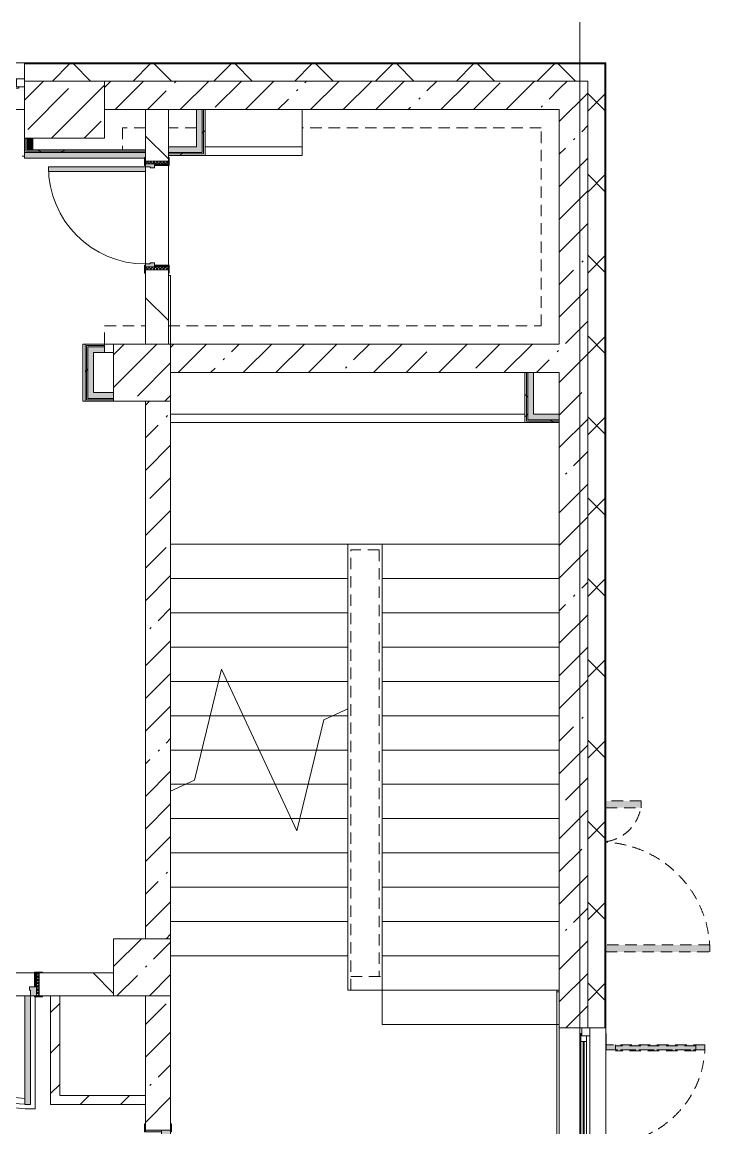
# Model space of a CAD drawing. Header units: millimetres. Extents: x 35146 to 234858, y -8553 to 29000.
# Drawn here: x 225804 to 231822, y 12246 to 21915 of the extents above; entities that cross this region are included whole.
import ezdxf

# ---------------------------------------------------------------- set-up
doc = ezdxf.new("R2010")
doc.units = ezdxf.units.MM
doc.linetypes.add('200_ШТРИХ__ш1_п0_6_', pattern=[160, 100, -60])
for name, color, linetype, lineweight in [('A-DETL-MBND', 7, '200_ШТРИХ__ш1_п0_6_', 9), ('A-GLAZ-2', 7, 'Continuous', 5), ('A-WALL', 7, 'Continuous', 9), ('A-WALL-4', 7, 'Continuous', 5), ('I-WALL-3', 7, 'Continuous', 5), ('S-COLS-1', 7, 'Continuous', 5), ('S-STRS-3', 7, 'Continuous', 5), ('S-STRS-MBND-2', 7, 'Continuous', 5), ('Оси', 7, 'Continuous', 9)]:
    doc.layers.add(name, color=color, linetype=linetype, lineweight=lineweight)
for name, color, linetype, lineweight, true_color in [('A-DOOR-1', 7, 'Continuous', 5, 0xaaaaaa), ('A-DOOR-2', 7, 'Continuous', 5, 0xe2e2e2), ('A-DOOR-FRAM-1', 7, 'Continuous', 5, 0xe2e2e2), ('A-DOOR-FRAM-2', 7, 'Continuous', 5, 0xaaaaaa), ('A-FLOR-1', 7, 'Continuous', 5, 0xaaaaaa), ('I-WALL-1', 7, 'Continuous', 5, 0xe7e7e7), ('I-WALL-2', 7, 'Continuous', 9, 0xe7e7e7)]:
    doc.layers.add(name, color=color, linetype=linetype, lineweight=lineweight, true_color=true_color)
pattern_1 = [(45, (105674.2, 0), (-285.1231, 285.1231), []), (45, (105959.3, 0), (-285.1231, 285.1231), [504.031, -100.806, 16.764, -84.042])]
pattern_2 = [(45, (105674.2, 0), (-353.5534, 353.5534), []), (135, (105674.2, 0), (-353.5534, -353.5534), [])]
pattern_3 = [(135, (105674.2, 0), (-353.5534, -353.5534), [])]
pattern_4 = [(45, (105674.2, 0), (-176.7767, 176.7767), [])]
pattern_5 = [(45, (105674.2, 0), (-530.33, 530.33), []), (135, (105674.2, 0), (-530.33, -530.33), [])]

# ---------------------------------------------------------------- blocks, each defined once
blk = doc.blocks.new('110_Дверь_СКБ_2Ст - Д-1_л_Лестничная клетка EIS60 2-32142534-2_5_2_птичка')
at = {"layer": 'A-DOOR-2'}
for points in [[(662.5, 110), (662.5, 1010), (612.5, 1010), (612.5, 110)], [(-587.5, 510), (-637.5, 510), (-637.5, 110), (-587.5, 110), (-587.5, 433.2)], [(712.5, 30), (697.5, 30), (697.5, -110), (712.5, -110), (712.5, -30.6)]]:
    blk.add_hatch(color=256, dxfattribs=at).paths.add_polyline_path(points)
h = blk.add_hatch(color=256, dxfattribs=at)
h.paths.add_polyline_path([(712.5, 110), (662.5, 110), (662.5, 60), (652.5, 60), (652.5, 30), (712.5, 30)])
h.paths.add_polyline_path([(-627.5, 30), (-627.5, 60), (-637.5, 60), (-637.5, 110), (-687.5, 110), (-687.5, 30)])
at = {"layer": 'A-DOOR-FRAM-1'}
for points in [[(-672.5, 110), (-672.5, 118), (-742.5, 118), (-742.5, 110)], [(767.5, 110), (767.5, 118), (697.5, 118), (697.5, 110)], [(-672.5, 30), (-687.5, 30), (-687.5, -110), (-672.5, -110), (-672.5, -30.6)], [(-672.5, -110), (-742.5, -110), (-742.5, -118), (-672.5, -118)], [(767.5, -118), (767.5, -110), (697.5, -110), (697.5, -118)]]:
    blk.add_hatch(color=256, dxfattribs=at).paths.add_polyline_path(points)
at = {"layer": 'A-DOOR-1'}
for p, q in [((662.5, 1010), (612.5, 1010)), ((612.5, 1010), (612.5, 110)), ((662.5, 110), (662.5, 1010)), ((-637.5, 510), (-637.5, 110)), ((-587.5, 510), (-637.5, 510)), ((-587.5, 110), (-587.5, 510)), ((-637.5, 110), (-587.5, 110)), ((612.5, 110), (662.5, 110))]:
    blk.add_line(p, q, dxfattribs=at)
for centre, radius, start, end in [((662.5, 110), 900, 90, 180), ((-637.5, 110), 400, 360, 90)]:
    blk.add_arc(centre, radius, start, end, dxfattribs=at)
at = {"layer": 'A-DOOR-FRAM-2'}
for p, q in [((-672.5, 118), (-742.5, 118)), ((-742.5, 118), (-742.5, 110)), ((-742.5, 110), (-672.5, 110)), ((-637.5, 110), (-687.5, 110)), ((-687.5, 110), (-687.5, 30)), ((-672.5, 110), (-672.5, 118)), ((-637.5, 60), (-637.5, 110)), ((662.5, 110), (662.5, 60)), ((712.5, 110), (662.5, 110)), ((767.5, 118), (697.5, 118)), ((697.5, 118), (697.5, 110)), ((697.5, 110), (767.5, 110)), ((712.5, 30), (712.5, 110)), ((767.5, 110), (767.5, 118)), ((-687.5, 30), (-627.5, 30)), ((-672.5, 30), (-687.5, 30)), ((-687.5, 30), (-687.5, -110)), ((-672.5, -110), (-672.5, 30)), ((-627.5, 60), (-637.5, 60)), ((-627.5, 30), (-627.5, 60)), ((662.5, 60), (652.5, 60)), ((652.5, 60), (652.5, 30)), ((652.5, 30), (712.5, 30)), ((712.5, 30), (697.5, 30)), ((697.5, 30), (697.5, -110)), ((712.5, -110), (712.5, 30)), ((-672.5, -110), (-742.5, -110)), ((-742.5, -110), (-742.5, -118)), ((-742.5, -118), (-672.5, -118)), ((-687.5, -110), (-672.5, -110)), ((-672.5, -118), (-672.5, -110)), ((697.5, -110), (712.5, -110)), ((767.5, -110), (697.5, -110)), ((697.5, -110), (697.5, -118)), ((697.5, -118), (767.5, -118)), ((767.5, -118), (767.5, -110))]:
    blk.add_line(p, q, dxfattribs=at)
blk = doc.blocks.new('120_Окно_СКБ_1Ст - 120_Окно_СКБ_1Ст 900х2500_h_ с форточкой-V107-2_5_2_птичка')
at = {"layer": 'A-GLAZ-2'}
for p, q in [((-450, -127), (-450, -57)), ((-450, -57), (-380, -57)), ((450, -57), (-450, -57)), ((-380, -57), (-380, -127)), ((380, -87), (-380, -87)), ((-380, -87), (-380, -127)), ((-330, -137), (-330, -87)), ((330, -137), (330, -87)), ((380, -127), (380, -57)), ((380, -57), (450, -57)), ((380, -127), (380, -87)), ((450, -57), (450, -127)), ((-380, -127), (-450, -127)), ((-450, -127), (-400, -127)), ((-380, -127), (-400, -127)), ((-400, -127), (-400, -137)), ((-400, -137), (400, -137)), ((400, -137), (-400, -137)), ((-330, -107), (330, -107)), ((330, -117), (-330, -117)), ((450, -127), (380, -127)), ((400, -127), (380, -127)), ((400, -127), (449.8, -127)), ((400, -137), (400, -127))]:
    blk.add_line(p, q, dxfattribs=at)
blk = doc.blocks.new('120_Окно_СКБ_1Ст - 120_Окно_СКБ_1Ст 1200х2500_h_ с форточкой2-24160662-2_5_2_птичка')
at = {"layer": 'A-GLAZ-2'}
for p, q in [((-600, -127), (-600, -57)), ((-600, -57), (-530, -57)), ((600, -57), (-600, -57)), ((-530, -57), (-530, -127)), ((530, -87), (-530, -87)), ((-530, -87), (-530, -127)), ((-480, -137), (-480, -87)), ((480, -137), (480, -87)), ((530, -127), (530, -57)), ((530, -57), (600, -57)), ((530, -127), (530, -87)), ((600, -57), (600, -127)), ((-530, -127), (-600, -127)), ((-600, -127), (-550, -127)), ((-530, -127), (-550, -127)), ((-550, -127), (-550, -137)), ((-550, -137), (550, -137)), ((550, -137), (-550, -137)), ((-480, -107), (480, -107)), ((480, -117), (-480, -117)), ((600, -127), (530, -127)), ((550, -127), (530, -127)), ((550, -127), (600, -127)), ((550, -137), (550, -127))]:
    blk.add_line(p, q, dxfattribs=at)
blk = doc.blocks.new('110_Дверь_СКБ_1Ст_Внутренняя1 - Д-8 950x2100h_охрана-V58-2_5_2_птичка')
at = {"layer": 'A-DOOR-1'}
h = blk.add_hatch(dxfattribs=at)
h.set_pattern_fill('FP_101', color=256, style=0, pattern_type=2)
h.set_pattern_definition([(135, (1826.41, 164.685), (-14.14214, -14.14214), []), (225, (1826.41, 164.685), (14.14214, -14.14214), [])])
h.paths.add_polyline_path([(487.5, 100), (462.5, 100), (462.5, -100), (487.5, -100), (487.5, -34.8)])
at = {"layer": 'A-DOOR-2'}
h = blk.add_hatch(color=256, dxfattribs=at)
h.paths.add_polyline_path([(-437.5, 100), (-437.5, 20), (-402.5, 20), (-402.5, 60), (-412.5, 60), (-416.2, 100)])
h.paths.add_polyline_path([(437.5, 100), (437.5, 60), (427.5, 60), (427.5, 20), (462.5, 20), (462.5, 100)])
at = {"layer": 'A-DOOR-FRAM-1'}
for points in [[(397.5, 950), (397.5, 100), (437.5, 100), (437.5, 950)], [(-492.5, 108), (-492.5, 100), (-422.5, 100), (-422.5, 108)], [(511.4, 108), (447.5, 108), (447.5, 100), (517.5, 100), (517.5, 108)], [(-422.5, 20), (-437.5, 20), (-437.5, -100), (-422.5, -100), (-422.5, -34.8)], [(462.5, 20), (447.5, 20), (447.5, -100), (462.5, -100), (462.5, -34.8)], [(-492.5, -100), (-492.5, -108), (-422.5, -108), (-422.5, -100)], [(517.5, -100), (447.5, -100), (447.5, -108), (517.5, -108)]]:
    blk.add_hatch(color=256, dxfattribs=at).paths.add_polyline_path(points)
at = {"layer": 'A-DOOR-FRAM-2'}
h = blk.add_hatch(dxfattribs=at)
h.set_pattern_fill('FP_102', color=256, style=0, pattern_type=2)
h.set_pattern_definition([(45, (-296.384, 164.685), (-14.1421, 14.1421), []), (135, (-296.384, 164.685), (-14.1421, -14.1421), [])])
h.paths.add_polyline_path([(-437.5, 100), (-462.5, 100), (-462.5, -100), (-437.5, -100), (-437.5, -34.8)])
at = {"layer": 'A-DOOR-1'}
for p, q in [((437.5, 950), (397.5, 950)), ((397.5, 950), (397.5, 100)), ((437.5, 100), (437.5, 950)), ((397.5, 100), (437.5, 100))]:
    blk.add_line(p, q, dxfattribs=at)
blk.add_arc((437.5, 100), 850, 90, 180, dxfattribs=at)
at = {"layer": 'A-DOOR-FRAM-2'}
for p, q in [((-422.5, 108), (-492.5, 108)), ((-492.5, 108), (-492.5, 100)), ((-492.5, 100), (-422.5, 100)), ((-437.5, 100), (-462.5, 100)), ((-462.5, 100), (-462.5, -100)), ((-412.5, 100), (-437.5, 100)), ((-437.5, 100), (-437.5, 20)), ((-437.5, -100), (-437.5, 100)), ((-422.5, 100), (-437.5, 100)), ((-437.5, 100), (-437.5, 99)), ((-437.5, 99), (-422.5, 99)), ((-422.5, 100), (-422.5, 108)), ((-422.5, 99), (-422.5, 100)), ((-412.5, 60), (-412.5, 100)), ((437.5, 100), (437.5, 60)), ((462.5, 100), (437.5, 100)), ((517.5, 108), (447.5, 108)), ((447.5, 108), (447.5, 100)), ((462.5, 100), (447.5, 100)), ((447.5, 100), (447.5, 99)), ((447.5, 100), (517.5, 100)), ((447.5, 99), (462.5, 99)), ((462.5, 20), (462.5, 100)), ((487.5, 100), (462.5, 100)), ((462.5, 100), (462.5, -100)), ((462.5, 99), (462.5, 100)), ((487.5, -100), (487.5, 100)), ((517.5, 100), (517.5, 108)), ((-437.5, 20), (-402.5, 20)), ((-422.5, 20), (-437.5, 20)), ((-437.5, 20), (-437.5, -100)), ((-422.5, -100), (-422.5, 20)), ((-402.5, 60), (-412.5, 60)), ((-402.5, 20), (-402.5, 60)), ((437.5, 60), (427.5, 60)), ((427.5, 60), (427.5, 20)), ((427.5, 20), (462.5, 20)), ((462.5, 20), (447.5, 20)), ((447.5, 20), (447.5, -100)), ((462.5, -100), (462.5, 20)), ((-422.5, -100), (-492.5, -100)), ((-492.5, -100), (-492.5, -108)), ((-492.5, -108), (-422.5, -108)), ((-462.5, -100), (-437.5, -100)), ((-437.5, -100), (-422.5, -100)), ((-422.5, -108), (-422.5, -100)), ((447.5, -100), (462.5, -100)), ((517.5, -100), (447.5, -100)), ((447.5, -100), (447.5, -108)), ((447.5, -108), (517.5, -108)), ((462.5, -100), (487.5, -100)), ((517.5, -108), (517.5, -100))]:
    blk.add_line(p, q, dxfattribs=at)
blk = doc.blocks.new('BSC_Колонна _Прямоугольная - 700х500-23282984-2_5_2_птичка')
at = {"layer": 'S-COLS-1'}
h = blk.add_hatch(dxfattribs=at)
h.set_pattern_fill('FP_165', color=256, style=0, pattern_type=2)
h.set_pattern_definition([(45, (-120500, -21150), (-285.1231, 285.1231), []), (45, (-120214.88, -21150), (-285.1231, 285.1231), [504.031, -100.806, 16.764, -84.042])])
h.paths.add_polyline_path([(-138.1, -250), (350, -250), (350, 250), (-350, 250), (-350, -250)])
for p, q in [((350, 250), (-350, 250)), ((-350, 250), (-350, -250)), ((350, -250), (350, 250)), ((-350, -250), (350, -250))]:
    blk.add_line(p, q, dxfattribs=at)
blk = doc.blocks.new('110_Дверь_СКБ_2Ст_Наружная - ДН-3_1_л__ Двухстворчатая 1200 х2900 из подвала EI30-23667726-2_5_2_птичка')
at = {"layer": 'A-DETL-MBND'}
for points in [[(679.5, 989), (619.5, 989), (619.5, 79), (679.5, 79)], [(-580.5, 79), (-580.5, 389), (-640.5, 389), (-640.5, 79)]]:
    blk.add_hatch(color=256, dxfattribs=at).paths.add_polyline_path(points)
for p, q in [((679.5, 989), (619.5, 989)), ((619.5, 989), (619.5, 79)), ((679.5, 79), (679.5, 989)), ((-640.5, 389), (-640.5, 79)), ((-580.5, 389), (-640.5, 389)), ((-580.5, 79), (-580.5, 389))]:
    blk.add_line(p, q, dxfattribs=at)
for centre, radius, start, end in [((679.5, 29), 960, 90, 176.98148), ((-640.5, 29), 360, 8.16602, 90)]:
    blk.add_arc(centre, radius, start, end, dxfattribs=at)
blk = doc.blocks.new('Дверь_Витражная_СКБ_2Ст - ВН-6-31912847-2_5_2_птичка')
at = {"layer": 'A-DETL-MBND'}
for points in [[(-643, -370), (-598, -370), (-598, -20), (-643, -20)], [(562, -884), (607, -884), (607, -20), (562, -20)]]:
    blk.add_hatch(color=256, dxfattribs=at).paths.add_polyline_path(points)
for p, q in [((-607, -20), (-715, -20)), ((-715, -20), (-607, -20)), ((-598, -20), (-643, -20)), ((-643, -370), (-643, -20)), ((-598, -20), (-643, -20)), ((-643, -20), (-643, -370)), ((-607, -370), (-607, -20)), ((-598, -370), (-598, -20)), ((-598, -370), (-598, -20)), ((562, -20), (607, -20)), ((562, -884), (562, -20)), ((562, -20), (562, -884)), ((607, -20), (562, -20)), ((607, -884), (607, -20)), ((607, -884), (607, -20)), ((607, -20), (715, -20)), ((607, -20), (715, -20)), ((607, -884), (607, -20)), ((-643, -100), (-598, -100)), ((-633, -290), (-633, -100)), ((-589, -290), (-589, -100)), ((553, -804), (553, -100)), ((607, -100), (562, -100)), ((597, -804), (597, -100)), ((-643, -290), (-598, -290)), ((-643, -370), (-598, -370)), ((-643, -370), (-598, -370)), ((607, -804), (562, -804)), ((607, -884), (562, -884)), ((562, -884), (607, -884))]:
    blk.add_line(p, q, dxfattribs=at)
for centre, radius, start, end in [((-607, -20), 350, 270, 0), ((607, -20), 864, 180, 270)]:
    blk.add_arc(centre, radius, start, end, dxfattribs=at)
blk = doc.blocks.new('BSC_Колонна _Прямоугольная - 500х500-22291386-2_5_2_птичка')
at = {"layer": 'S-COLS-1'}
h = blk.add_hatch(dxfattribs=at)
h.set_pattern_fill('FP_186', color=256, style=0, pattern_type=2)
h.set_pattern_definition([(45, (-121180, -13650), (-285.1231, 285.1231), []), (45, (-120894.88, -13650), (-285.1231, 285.1231), [504.031, -100.806, 16.764, -84.042])])
h.paths.add_polyline_path([(-250, -250), (250, -250), (250, 250), (-250, 250), (-250, -115.2)])
for p, q in [((250, 250), (-250, 250)), ((-250, 250), (-250, -250)), ((250, -250), (250, 250)), ((-250, -250), (250, -250))]:
    blk.add_line(p, q, dxfattribs=at)
blk = doc.blocks.new('BSC_Колонна _Прямоугольная - 500х500-V164-2_5_2_птичка')
at = {"layer": 'S-COLS-1'}
h = blk.add_hatch(dxfattribs=at)
h.set_pattern_fill('FP_195', color=256, style=0, pattern_type=2)
h.set_pattern_definition([(45, (-121180, -18850), (-285.1231, 285.1231), []), (45, (-120894.88, -18850), (-285.1231, 285.1231), [504.031, -100.806, 16.764, -84.042])])
h.paths.add_polyline_path([(-250, -250), (250, -250), (250, 250), (-250, 250), (-250, -109.1)])
for p, q in [((250, 250), (-250, 250)), ((-250, 250), (-250, -250)), ((250, -250), (250, 250)), ((-250, -250), (250, -250))]:
    blk.add_line(p, q, dxfattribs=at)
blk = doc.blocks.new('110_Дверь_СКБ_2Ст - Д-6_п__ ДОО_Дв_1450x2100h_Дверь из раздевальной в коридор-32371698-2_5_2_птичка')
at = {"layer": 'A-DOOR-1'}
h = blk.add_hatch(dxfattribs=at)
h.set_pattern_fill('FP_201', color=256, style=0, pattern_type=2)
h.set_pattern_definition([(225, (1576.41, -164.685), (-14.14214, 14.14214), []), (135, (1576.41, -164.685), (14.14214, 14.14214), [])])
h.paths.add_polyline_path([(737.5, -100), (737.5, 100), (712.5, 100), (712.5, -100)])
at = {"layer": 'A-DOOR-2'}
h = blk.add_hatch(color=256, dxfattribs=at)
h.paths.add_polyline_path([(-637.5, -100), (-637.5, -50), (-627.5, -50), (-627.5, -20), (-687.5, -20), (-687.5, -100)])
h.paths.add_polyline_path([(662.5, -100), (712.5, -100), (712.5, -20), (652.5, -20), (652.5, -50), (662.5, -50)])
for points in [[(-587.5, -450), (-587.5, -100), (-637.5, -100), (-637.5, -450)], [(612.5, -1050), (662.5, -1050), (662.5, -100), (612.5, -100)]]:
    blk.add_hatch(color=256, dxfattribs=at).paths.add_polyline_path(points)
at = {"layer": 'A-DOOR-FRAM-1'}
for points in [[(-672.5, 100), (-672.5, 108), (-742.5, 108), (-742.5, 100)], [(-672.5, -20), (-672.5, 100), (-687.5, 100), (-687.5, -20)], [(767.5, 100), (767.5, 108), (697.5, 108), (697.5, 100)], [(712.5, -20), (712.5, 100), (697.5, 100), (697.5, -20)], [(-672.5, -108), (-672.5, -100), (-742.5, -100), (-742.5, -108)], [(767.5, -108), (767.5, -100), (697.5, -100), (697.5, -108)]]:
    blk.add_hatch(color=256, dxfattribs=at).paths.add_polyline_path(points)
at = {"layer": 'A-DOOR-FRAM-2'}
h = blk.add_hatch(dxfattribs=at)
h.set_pattern_fill('FP_202', color=256, style=0, pattern_type=2)
h.set_pattern_definition([(315, (-546.384, -164.685), (-14.1421, -14.1421), []), (225, (-546.384, -164.685), (-14.1421, 14.1421), [])])
h.paths.add_polyline_path([(-687.5, -100), (-687.5, 100), (-712.5, 100), (-712.5, -100)])
at = {"layer": 'A-DOOR-1'}
for p, q in [((-637.5, -100), (-587.5, -100)), ((-637.5, -450), (-637.5, -100)), ((-587.5, -100), (-587.5, -450)), ((612.5, -100), (662.5, -100)), ((612.5, -1050), (612.5, -100)), ((662.5, -100), (662.5, -1050)), ((-587.5, -450), (-637.5, -450)), ((662.5, -1050), (612.5, -1050))]:
    blk.add_line(p, q, dxfattribs=at)
for centre, radius, start, end in [((-637.5, -100), 350, 270, 0), ((662.5, -100), 950, 180, 270)]:
    blk.add_arc(centre, radius, start, end, dxfattribs=at)
at = {"layer": 'A-DOOR-FRAM-2'}
for p, q in [((-742.5, 108), (-672.5, 108)), ((-742.5, 100), (-742.5, 108)), ((-672.5, 100), (-742.5, 100)), ((-712.5, 100), (-687.5, 100)), ((-712.5, -100), (-712.5, 100)), ((-687.5, 100), (-687.5, -100)), ((-687.5, 100), (-672.5, 100)), ((-687.5, -20), (-687.5, 100)), ((-672.5, 108), (-672.5, 100)), ((-672.5, 100), (-672.5, -20)), ((697.5, 100), (697.5, 108)), ((697.5, 108), (767.5, 108)), ((697.5, -20), (697.5, 100)), ((697.5, 100), (712.5, 100)), ((767.5, 100), (697.5, 100)), ((712.5, -100), (712.5, 100)), ((712.5, 100), (737.5, 100)), ((712.5, 100), (712.5, -20)), ((737.5, 100), (737.5, -100)), ((767.5, 108), (767.5, 100)), ((-687.5, -20), (-627.5, -20)), ((-687.5, -100), (-687.5, -20)), ((-672.5, -20), (-687.5, -20)), ((-637.5, -50), (-637.5, -100)), ((-627.5, -50), (-637.5, -50)), ((-627.5, -20), (-627.5, -50)), ((652.5, -20), (712.5, -20)), ((652.5, -50), (652.5, -20)), ((662.5, -50), (652.5, -50)), ((662.5, -100), (662.5, -50)), ((712.5, -20), (697.5, -20)), ((712.5, -20), (712.5, -100)), ((-742.5, -100), (-672.5, -100)), ((-742.5, -108), (-742.5, -100)), ((-672.5, -108), (-742.5, -108)), ((-687.5, -100), (-712.5, -100)), ((-637.5, -100), (-687.5, -100)), ((-672.5, -100), (-672.5, -108)), ((712.5, -100), (662.5, -100)), ((697.5, -108), (697.5, -100)), ((697.5, -100), (767.5, -100)), ((767.5, -108), (697.5, -108)), ((737.5, -100), (712.5, -100)), ((767.5, -100), (767.5, -108))]:
    blk.add_line(p, q, dxfattribs=at)
blk = doc.blocks.new('Зашивка приборов отопления30 - Зашивка приборов отопления-33323465-2_5_2_птичка')
at = {"layer": 'A-WALL-4'}
for p, q in [((121290.8, 18669.6), (124390.8, 18669.6)), ((124390.8, 18669.6), (121290.8, 18669.6)), ((121290.8, 18594.6), (124390.8, 18594.6))]:
    blk.add_line(p, q, dxfattribs=at)
blk = doc.blocks.new('Зашивка приборов отопления44 - Зашивка приборов отопления-33398827-2_5_2_птичка')
at = {"layer": 'A-WALL-4'}
for p, q in [((122140.8, 18669.6), (122140.8, 18994.6)), ((121290.8, 18669.6), (122140.8, 18669.6)), ((122141.3, 18669.6), (121290.8, 18669.6)), ((122141.3, 18594.6), (122141.3, 18669.6)), ((121290.8, 18594.6), (122141.3, 18594.6))]:
    blk.add_line(p, q, dxfattribs=at)

msp = doc.modelspace()

# ---------------------------------------------------------------- hatches: boundary and pattern name
at = {"layer": 'A-WALL-4'}
h = msp.add_hatch(dxfattribs=at)
h.set_pattern_fill('FP_88', color=256, style=0, pattern_type=2)
h.set_pattern_definition(pattern_2)
h.paths.add_polyline_path([(230904.2, 21400), (230904.2, 21550), (225824.4, 21550), (225824.4, 21400), (230754.2, 21400)])
h.paths.add_polyline_path([(224924.4, 21400), (224924.4, 21550), (223574.6, 21550), (223574.6, 21400), (224181.1, 21400)])
h.paths.add_polyline_path([(212123.3, 21400), (212524.6, 21400), (212524.6, 21550), (211224.4, 21550), (211224.4, 21400), (211724.2, 21400)])
h.paths.add_polyline_path([(214724.6, 21400), (214724.6, 21550), (213424.6, 21550), (213424.6, 21400), (213978.3, 21400)])
h.paths.add_polyline_path([(215624.6, 21400), (216924.2, 21400), (216924.2, 21550), (215624.6, 21550)])
h.paths.add_polyline_path([(221774.6, 21400), (222674.6, 21400), (222674.6, 21550), (221274.6, 21550), (221274.6, 21400), (221398.5, 21400)])
h.paths.add_polyline_path([(217824.2, 21400), (218974.6, 21400), (218974.6, 21550), (217824.2, 21550)])
h.paths.add_polyline_path([(205630.7, 21400), (206824.2, 21400), (206824.2, 21550), (202284.2, 21550), (202284.2, 21400), (204703.1, 21400)])
h.paths.add_polyline_path([(207724.2, 21400), (208924.4, 21400), (208924.4, 21550), (207724.2, 21550)])
h.paths.add_polyline_path([(198984.2, 21400), (198984.2, 21550), (198734.2, 21550), (198734.2, 21400)])
h = msp.add_hatch(dxfattribs=at)
h.set_pattern_fill('FP_88', color=256, style=0, pattern_type=2)
h.set_pattern_definition(pattern_2)
h.paths.add_polyline_path([(230754.2, -250), (230904.2, -250), (230904.2, 7700), (230754.2, 7700), (230754.2, -100)])
h.paths.add_polyline_path([(230904.2, 10000), (230904.2, 11920), (230754.2, 11920), (230754.2, 10000)])
h.paths.add_polyline_path([(230904.2, 13120), (230904.2, 21400), (230754.2, 21400), (230754.2, 13120)])
at = {"layer": 'I-WALL-1'}
for points in [[(227380.2, 20775), (227380.2, 21150), (227330.2, 21150), (227330.2, 20775)], [(227330.2, 20775), (227330.2, 20825), (227084.2, 20825), (227084.2, 20775)], [(226876.2, 20724), (226876.2, 20730), (226884.2, 20730), (226884.2, 20774), (225824.2, 20774), (225824.2, 20724), (226036.1, 20724)], [(226429.8, 18625), (226429.8, 19025), (226379.8, 19025), (226379.8, 18625)], [(230279.2, 18487.5), (230279.2, 18850), (230229.2, 18850), (230229.2, 18487.5)], [(226604.2, 18625), (226604.2, 18675), (226429.8, 18675), (226429.8, 18625)], [(230504.2, 18437.5), (230504.2, 18487.5), (230229.2, 18487.5), (230229.2, 18437.5)]]:
    msp.add_hatch(color=256, dxfattribs=at).paths.add_polyline_path(points)
at = {"layer": 'I-WALL-2'}
for points in [[(225899.2, 20799), (225899.2, 20900), (225849.2, 20900), (225849.2, 20799)], [(226526.2, 19025), (226526.2, 19075), (226379.8, 19075), (226379.8, 19025), (226499.9, 19025)]]:
    msp.add_hatch(color=256, dxfattribs=at).paths.add_polyline_path(points)
at = {"layer": 'I-WALL-3'}
h = msp.add_hatch(dxfattribs=at)
h.set_pattern_fill('FP_96', color=256, style=0, pattern_type=2)
h.set_pattern_definition(pattern_1)
h.paths.add_polyline_path([(217824.2, 21150), (218974.6, 21150), (218974.6, 21400), (217824.2, 21400)])
h.paths.add_polyline_path([(221774.6, 21150), (222674.6, 21150), (222674.6, 21400), (221774.6, 21400), (221774.6, 21239.3)])
h.paths.add_polyline_path([(226884.2, 21150), (226884.2, 21400), (226524.2, 21400), (226524.2, 21150)])
h.paths.add_polyline_path([(224189.7, 21150), (224924.4, 21150), (224924.4, 21400), (223574.6, 21400), (223574.6, 21150), (224181.1, 21150)])
h.paths.add_polyline_path([(206811.7, 21150), (206824.2, 21150), (206824.2, 21400), (206474.2, 21400), (206474.2, 21150), (206799.2, 21150)])
h.paths.add_polyline_path([(208413.2, 21150), (208924.4, 21150), (208924.4, 21400), (207724.2, 21400), (207724.2, 21150)])
h.paths.add_polyline_path([(211724.2, 21150), (212524.6, 21150), (212524.6, 21400), (211724.2, 21400)])
h.paths.add_polyline_path([(213978.3, 21150), (214724.6, 21150), (214724.6, 21400), (213424.6, 21400), (213424.6, 21150), (213899.2, 21150)])
h.paths.add_polyline_path([(216924.2, 21150), (216924.2, 21400), (216724.2, 21400), (216724.2, 21150), (216760.9, 21150)])
h.paths.add_polyline_path([(216024.2, 21150), (216024.2, 21400), (215624.6, 21400), (215624.6, 21150), (215833.4, 21150)])
h = msp.add_hatch(dxfattribs=at)
h.set_pattern_fill('FP_96', color=256, style=0, pattern_type=2)
h.set_pattern_definition(pattern_1)
h.paths.add_polyline_path([(230504.2, 21150), (230504.2, 21400), (226884.2, 21400), (226884.2, 21150), (228818.7, 21150)])
h = msp.add_hatch(dxfattribs=at)
h.set_pattern_fill('FP_96', color=256, style=0, pattern_type=2)
h.set_pattern_definition(pattern_1)
h.paths.add_polyline_path([(230673.7, 10600), (230754.2, 10600), (230754.2, 11920), (230504.2, 11920), (230504.2, 10600)])
h.paths.add_polyline_path([(230754.2, 13120), (230754.2, 21400), (230504.2, 21400), (230504.2, 13120), (230673.7, 13120)])
h = msp.add_hatch(dxfattribs=at)
h.set_pattern_fill('FP_99', color=256, style=0, pattern_type=2)
h.set_pattern_definition(pattern_3)
h.paths.add_polyline_path([(226884.2, 19100), (227084.2, 19100), (227084.2, 19750), (226884.2, 19750), (226884.2, 19319.3)])
h.paths.add_polyline_path([(227084.2, 20700), (227084.2, 21150), (226884.2, 21150), (226884.2, 20700), (226963.6, 20700)])
h = msp.add_hatch(dxfattribs=at)
h.set_pattern_fill('FP_200', color=256, style=0, pattern_type=2)
h.set_pattern_definition(pattern_5)
h.paths.add_polyline_path([(227392.7, 20762.5), (227392.7, 21150), (227380.2, 21150), (227380.2, 20762.5)])
h = msp.add_hatch(dxfattribs=at)
h.set_pattern_fill('FP_200', color=256, style=0, pattern_type=2)
h.set_pattern_definition(pattern_5)
h.paths.add_polyline_path([(227405.2, 20750), (227405.2, 21150), (227392.7, 21150), (227392.7, 20750)])
h = msp.add_hatch(dxfattribs=at)
h.set_pattern_fill('FP_200', color=256, style=0, pattern_type=2)
h.set_pattern_definition(pattern_5)
h.paths.add_polyline_path([(225849.2, 20799), (225849.2, 20900), (225836.7, 20900), (225836.7, 20799)])
h = msp.add_hatch(dxfattribs=at)
h.set_pattern_fill('FP_200', color=256, style=0, pattern_type=2)
h.set_pattern_definition(pattern_5)
h.paths.add_polyline_path([(226884.2, 20786.5), (226884.2, 20799), (225836.7, 20799), (225836.7, 20786.5), (226036.1, 20786.5)])
h = msp.add_hatch(dxfattribs=at)
h.set_pattern_fill('FP_200', color=256, style=0, pattern_type=2)
h.set_pattern_definition(pattern_5)
h.paths.add_polyline_path([(226884.2, 20774), (226884.2, 20786.5), (225824.2, 20786.5), (225824.2, 20774), (226036.1, 20774)])
h = msp.add_hatch(dxfattribs=at)
h.set_pattern_fill('FP_200', color=256, style=0, pattern_type=2)
h.set_pattern_definition(pattern_5)
h.paths.add_polyline_path([(227380.2, 20762.5), (227380.2, 20775), (227084.2, 20775), (227084.2, 20762.5), (227330.2, 20762.5)])
h = msp.add_hatch(dxfattribs=at)
h.set_pattern_fill('FP_200', color=256, style=0, pattern_type=2)
h.set_pattern_definition(pattern_5)
h.paths.add_polyline_path([(227330.2, 20750), (227392.7, 20750), (227392.7, 20762.5), (227084.2, 20762.5), (227084.2, 20750)])
h = msp.add_hatch(dxfattribs=at)
h.set_pattern_fill('FP_200', color=256, style=0, pattern_type=2)
h.set_pattern_definition(pattern_5)
h.paths.add_polyline_path([(226367.3, 18600), (226367.3, 19087.5), (226354.8, 19087.5), (226354.8, 18600)])
h = msp.add_hatch(dxfattribs=at)
h.set_pattern_fill('FP_200', color=256, style=0, pattern_type=2)
h.set_pattern_definition(pattern_5)
h.paths.add_polyline_path([(226379.8, 18612.5), (226379.8, 19075), (226367.3, 19075), (226367.3, 18612.5)])
h = msp.add_hatch(dxfattribs=at)
h.set_pattern_fill('FP_96', color=256, style=0, pattern_type=2)
h.set_pattern_definition(pattern_1)
h.paths.add_polyline_path([(230504.2, 18850), (230504.2, 19100), (227104.2, 19100), (227104.2, 18850), (230279.2, 18850)])
h = msp.add_hatch(dxfattribs=at)
h.set_pattern_fill('FP_200', color=256, style=0, pattern_type=2)
h.set_pattern_definition(pattern_5)
h.paths.add_polyline_path([(230216.7, 18425), (230216.7, 18850), (230204.2, 18850), (230204.2, 18425)])
h = msp.add_hatch(dxfattribs=at)
h.set_pattern_fill('FP_200', color=256, style=0, pattern_type=2)
h.set_pattern_definition(pattern_5)
h.paths.add_polyline_path([(230216.7, 18437.5), (230229.2, 18437.5), (230229.2, 18850), (230216.7, 18850), (230216.7, 18487.5)])
h = msp.add_hatch(dxfattribs=at)
h.set_pattern_fill('FP_96', color=256, style=0, pattern_type=2)
h.set_pattern_definition(pattern_1)
h.paths.add_polyline_path([(226963.6, 10600), (227104.2, 10600), (227104.2, 10825), (226884.2, 10825), (226884.2, 10600)])
h.paths.add_polyline_path([(226963.6, 12225), (227104.2, 12225), (227104.2, 13400), (226884.2, 13400), (226884.2, 12225)])
h.paths.add_polyline_path([(226897.4, 13900), (227104.2, 13900), (227104.2, 18600), (226884.2, 18600), (226884.2, 13900)])
h = msp.add_hatch(dxfattribs=at)
h.set_pattern_fill('FP_200', color=256, style=0, pattern_type=2)
h.set_pattern_definition(pattern_5)
h.paths.add_polyline_path([(230504.2, 18412.5), (230504.2, 18425), (230204.2, 18425), (230204.2, 18412.5)])
h = msp.add_hatch(dxfattribs=at)
h.set_pattern_fill('FP_200', color=256, style=0, pattern_type=2)
h.set_pattern_definition(pattern_5)
h.paths.add_polyline_path([(230504.2, 18425), (230504.2, 18437.5), (230216.7, 18437.5), (230216.7, 18425)])
h = msp.add_hatch(dxfattribs=at)
h.set_pattern_fill('FP_99', color=256, style=0, pattern_type=2)
h.set_pattern_definition(pattern_3)
h.paths.add_polyline_path([(221774.6, 13400), (224504.2, 13400), (224504.2, 13600), (221774.6, 13600), (221774.6, 13534.8)])
h.paths.add_polyline_path([(225954.2, 13400), (226604.2, 13400), (226604.2, 13600), (225954.2, 13600), (225954.2, 13534.8)])
h = msp.add_hatch(dxfattribs=at)
h.set_pattern_fill('FP_100', color=256, style=0, pattern_type=2)
h.set_pattern_definition(pattern_4)
h.paths.add_polyline_path([(226134.2, 12450), (226134.2, 13400), (226054.2, 13400), (226054.2, 12450)])
h = msp.add_hatch(dxfattribs=at)
h.set_pattern_fill('FP_100', color=256, style=0, pattern_type=2)
h.set_pattern_definition(pattern_4)
h.paths.add_polyline_path([(226884.2, 12450), (226884.2, 12530), (226134.2, 12530), (226134.2, 12450)])

# ---------------------------------------------------------------- linework, layer by layer
at = {"layer": 'A-DETL-MBND'}
for p, q in [((226884.2, 20992), (226682.2, 20992)), ((226682.2, 20992), (226682.2, 20799)), ((227330.2, 20992), (227084.2, 20992)), ((230346.2, 20992), (228255.2, 20992)), ((230346.2, 19258), (230346.2, 20992)), ((225804.4, 20742), (225824.2, 20742)), ((226526.2, 19100), (226526.2, 19258)), ((226526.2, 19258), (226884.2, 19258)), ((227084.2, 19258), (230346.2, 19258)), ((226526.2, 19025), (226604.2, 19025)), ((228679.2, 13450), (228679.2, 17300)), ((228929.2, 17300), (228679.2, 17300)), ((228929.2, 17300), (228929.2, 13570)), ((228679.2, 13570), (228954.2, 13570))]:
    msp.add_line(p, q, dxfattribs=at)
at = {"layer": 'A-FLOR-1'}
for p, q in [((226884.2, 19800), (226884.2, 20610)), ((226884.2, 20610), (226884.2, 19800)), ((227084.2, 19700), (227104.2, 19700)), ((227104.2, 19700), (227104.2, 19100)), ((226334.8, 18600), (226334.8, 19100)), ((226334.8, 19100), (226354.8, 19100)), ((226526.2, 19100), (226604.2, 19100)), ((226354.8, 18600), (226334.8, 18600)), ((228654.2, 13450), (228654.2, 13750)), ((230483.2, 13450), (228654.2, 13450)), ((230483.2, 10600), (230483.2, 13450)), ((225829.2, 13400), (224635.1, 13400)), ((225919.2, 12411.9), (225919.2, 13392)), ((230504.2, 13435), (230483.2, 13435))]:
    msp.add_line(p, q, dxfattribs=at)
for radius, start, end in [(910, 180.6926, 267.00995), (1000, 193.54971, 272.43764)]:
    msp.add_arc((225876.7, 13411), radius, start, end, dxfattribs=at)
at = {"layer": 'A-WALL'}
for p, q in [((230907.2, 21553), (225824.4, 21553)), ((230904.2, 21550), (225824.4, 21550)), ((230904.2, 13120), (230904.2, 21550)), ((230907.2, 13120), (230907.2, 21553)), ((226884.2, 21400), (226524.2, 21400)), ((230754.2, 21400), (230754.2, 13120)), ((227084.2, 21150), (226884.2, 21150)), ((227405.2, 21150), (227330.2, 21150)), ((227380.2, 20775), (227380.2, 21150)), ((227392.7, 20762.5), (227392.7, 21150)), ((225836.7, 20786.5), (225836.7, 20900)), ((225849.2, 20799), (225849.2, 20900)), ((225849.2, 20799), (225899.2, 20799)), ((226884.2, 20774), (225824.2, 20774)), ((226884.2, 20786.5), (225836.7, 20786.5)), ((227084.2, 20775), (227380.2, 20775)), ((227084.2, 20762.5), (227392.7, 20762.5)), ((226367.3, 19087.5), (226367.3, 18612.5)), ((226367.3, 19087.5), (226526.2, 19087.5)), ((226379.8, 19075), (226379.8, 18625)), ((226379.8, 19075), (226526.2, 19075)), ((230279.2, 18850), (230204.2, 18850)), ((230216.7, 18850), (230216.7, 18425)), ((230229.2, 18850), (230229.2, 18437.5)), ((226367.3, 18612.5), (226604.2, 18612.5)), ((226379.8, 18625), (226604.2, 18625)), ((230504.2, 18412.5), (230504.2, 18487.5)), ((230216.7, 18425), (230504.2, 18425)), ((230229.2, 18437.5), (230504.2, 18437.5)), ((226134.2, 13400), (226054.2, 13400)), ((226884.2, 12450), (226884.2, 12530))]:
    msp.add_line(p, q, dxfattribs=at)
at = {"layer": 'A-WALL-4'}
for p, q in [((230912.2, 21558), (216924.2, 21558)), ((225824.4, 21558), (225824.4, 21400)), ((230912.2, -258), (230912.2, 21558)), ((226884.2, 21400), (230754.2, 21400)), ((230754.2, 13120), (230912.2, 13120))]:
    msp.add_line(p, q, dxfattribs=at)
at = {"layer": 'I-WALL-3'}
for p, q in [((225824.2, 21150), (224189.7, 21150)), ((226524.2, 21150), (226884.2, 21150)), ((226884.2, 21150), (226884.2, 20730)), ((227084.2, 21150), (227330.2, 21150)), ((227084.2, 20730), (227084.2, 21150)), ((227330.2, 21150), (227330.2, 20825)), ((227405.2, 21150), (230504.2, 21150)), ((227405.2, 20750), (227405.2, 21150)), ((230504.2, 21150), (230504.2, 19100)), ((225824.2, 20900), (225824.2, 20724)), ((225899.2, 20799), (225899.2, 20900)), ((226884.2, 20799), (225899.2, 20799)), ((226884.2, 20730), (226884.2, 20799)), ((227330.2, 20825), (227084.2, 20825)), ((225824.2, 20724), (226876.2, 20724)), ((227084.2, 20750), (227405.2, 20750)), ((226884.2, 19800), (226884.2, 20610)), ((227084.2, 20660), (227084.2, 19790)), ((226884.2, 19720), (226884.2, 19100)), ((227084.2, 19100), (227084.2, 19720)), ((226354.8, 19100), (226354.8, 18600)), ((226526.2, 19100), (226354.8, 19100)), ((226526.2, 19025), (226526.2, 19100)), ((230504.2, 19100), (227104.2, 19100)), ((226429.8, 18675), (226429.8, 19025)), ((226429.8, 19025), (226526.2, 19025)), ((227104.2, 18850), (230204.2, 18850)), ((230204.2, 18850), (230204.2, 18412.5)), ((230279.2, 18850), (230504.2, 18850)), ((230279.2, 18487.5), (230279.2, 18850)), ((230504.2, 18850), (230504.2, 18487.5)), ((226604.2, 18675), (226429.8, 18675)), ((226354.8, 18600), (226604.2, 18600)), ((226884.2, 18600), (226884.2, 13900)), ((227104.2, 13900), (227104.2, 18600)), ((230504.2, 18487.5), (230279.2, 18487.5)), ((230204.2, 18412.5), (230504.2, 18412.5)), ((230504.2, 18412.5), (230504.2, 10600)), ((224544.2, 13600), (225914.2, 13600)), ((226604.2, 13600), (225984.2, 13600)), ((225984.2, 13400), (226054.2, 13400)), ((226054.2, 13400), (226054.2, 12450)), ((226134.2, 13400), (226604.2, 13400)), ((226134.2, 12530), (226134.2, 13400)), ((226884.2, 13400), (226884.2, 12530)), ((227104.2, 12280), (227104.2, 13400)), ((230504.2, 13120), (230754.2, 13120)), ((226884.2, 12530), (226134.2, 12530)), ((226054.2, 12450), (226884.2, 12450)), ((226884.2, 12450), (226884.2, 12280))]:
    msp.add_line(p, q, dxfattribs=at)
at = {"layer": 'S-STRS-3'}
for p, q in [((227104.2, 17350), (228654.2, 17350)), ((227104.2, 17350), (228654.2, 17350)), ((228654.2, 17350), (228954.2, 17350)), ((228654.2, 17050), (228654.2, 17350)), ((230504.2, 17350), (228954.2, 17350)), ((228954.2, 17350), (228954.2, 17050)), ((230504.2, 17350), (228954.2, 17350)), ((227104.2, 17050), (228654.2, 17050)), ((227104.2, 17050), (228654.2, 17050)), ((228654.2, 16750), (228654.2, 17050)), ((228954.2, 17050), (228954.2, 16750)), ((230504.2, 17050), (228954.2, 17050)), ((230504.2, 17050), (228954.2, 17050)), ((227104.2, 16750), (228654.2, 16750)), ((227104.2, 16750), (228654.2, 16750)), ((228654.2, 16450), (228654.2, 16750)), ((228954.2, 16750), (228954.2, 16450)), ((230504.2, 16750), (228954.2, 16750)), ((230504.2, 16750), (228954.2, 16750)), ((227104.2, 16450), (228654.2, 16450)), ((227104.2, 16450), (228654.2, 16450)), ((228654.2, 16150), (228654.2, 16450)), ((228954.2, 16450), (228954.2, 16150)), ((230504.2, 16450), (228954.2, 16450)), ((230504.2, 16450), (228954.2, 16450)), ((227104.2, 16150), (227522.8, 16150)), ((227104.2, 16150), (227522.8, 16150)), ((227522.8, 16150), (227599.4, 16150)), ((227522.8, 16150), (227599.4, 16150)), ((227599.4, 16150), (228654.2, 16150)), ((227599.4, 16150), (228654.2, 16150)), ((228654.2, 15911.4), (228654.2, 16150)), ((228954.2, 16150), (228954.2, 15850)), ((230504.2, 16150), (228954.2, 16150)), ((230504.2, 16150), (228954.2, 16150)), ((228654.2, 15850), (228654.2, 15911.4)), ((227104.2, 15850), (227449.8, 15850)), ((227104.2, 15850), (227449.8, 15850)), ((227449.8, 15850), (227739.3, 15850)), ((227449.8, 15850), (227739.3, 15850)), ((227739.3, 15850), (228522.5, 15850)), ((227739.3, 15850), (228522.5, 15850)), ((228522.5, 15850), (228654.2, 15850)), ((228522.5, 15850), (228654.2, 15850)), ((228654.2, 15550), (228654.2, 15850)), ((228954.2, 15850), (228954.2, 15550)), ((230504.2, 15850), (228954.2, 15850)), ((230504.2, 15850), (228954.2, 15850)), ((227104.2, 15550), (227376.9, 15550)), ((227104.2, 15550), (227376.9, 15550)), ((227376.9, 15550), (227879.2, 15550)), ((227376.9, 15550), (227879.2, 15550)), ((227879.2, 15550), (228381.4, 15550)), ((227879.2, 15550), (228381.4, 15550)), ((228381.4, 15550), (228654.2, 15550)), ((228381.4, 15550), (228654.2, 15550)), ((228654.2, 15250), (228654.2, 15550)), ((228954.2, 15550), (228954.2, 15250)), ((230504.2, 15550), (228954.2, 15550)), ((230504.2, 15550), (228954.2, 15550)), ((227104.2, 15250), (227235.8, 15250)), ((227104.2, 15250), (227235.8, 15250)), ((227235.8, 15250), (228019.1, 15250)), ((227235.8, 15250), (228019.1, 15250)), ((228019.1, 15250), (228308.5, 15250)), ((228019.1, 15250), (228308.5, 15250)), ((228308.5, 15250), (228654.2, 15250)), ((228308.5, 15250), (228654.2, 15250)), ((228654.2, 14950), (228654.2, 15250)), ((228954.2, 15250), (228954.2, 14950)), ((230504.2, 15250), (228954.2, 15250)), ((230504.2, 15250), (228954.2, 15250)), ((227104.2, 14950), (228159, 14950)), ((227104.2, 14950), (228159, 14950)), ((228159, 14950), (228235.6, 14950)), ((228159, 14950), (228235.6, 14950)), ((228235.6, 14950), (228654.2, 14950)), ((228235.6, 14950), (228654.2, 14950)), ((228654.2, 14650), (228654.2, 14950)), ((228954.2, 14950), (228954.2, 14650)), ((230504.2, 14950), (228954.2, 14950)), ((230504.2, 14950), (228954.2, 14950)), ((227104.2, 14650), (228654.2, 14650)), ((227104.2, 14650), (228654.2, 14650)), ((228654.2, 14350), (228654.2, 14650)), ((228954.2, 14650), (228954.2, 14350)), ((230504.2, 14650), (228954.2, 14650)), ((230504.2, 14650), (228954.2, 14650)), ((227104.2, 14350), (228654.2, 14350)), ((227104.2, 14350), (228654.2, 14350)), ((228654.2, 14050), (228654.2, 14350)), ((228954.2, 14350), (228954.2, 14050)), ((230504.2, 14350), (228954.2, 14350)), ((230504.2, 14350), (228954.2, 14350)), ((227104.2, 14050), (228654.2, 14050)), ((227104.2, 14050), (228654.2, 14050)), ((228654.2, 13750), (228654.2, 14050)), ((228954.2, 14050), (228954.2, 13750)), ((230504.2, 14050), (228954.2, 14050)), ((230504.2, 14050), (228954.2, 14050)), ((227104.2, 13750), (228654.2, 13750)), ((227104.2, 13750), (228654.2, 13750)), ((228954.2, 13750), (228954.2, 13450)), ((230504.2, 13750), (228954.2, 13750)), ((230504.2, 13750), (228954.2, 13750)), ((230504.2, 13450), (228954.2, 13450))]:
    msp.add_line(p, q, dxfattribs=at)
at = {"layer": 'S-STRS-MBND-2'}
for p, q in [((227104.2, 18850), (227104.2, 17350)), ((230504.2, 18850), (227104.2, 18850)), ((230504.2, 17350), (230504.2, 18850)), ((227104.2, 17350), (228654.2, 17350)), ((227104.2, 15848.6), (227104.2, 17350)), ((227104.2, 17350), (228654.2, 17350)), ((228654.2, 17350), (228954.2, 17350)), ((228654.2, 15911.4), (228654.2, 17350)), ((230504.2, 17350), (228954.2, 17350)), ((228954.2, 17350), (228954.2, 13150)), ((230504.2, 17350), (228954.2, 17350)), ((230504.2, 17350), (230504.2, 13150)), ((227104.2, 17050), (228654.2, 17050)), ((227104.2, 17050), (228654.2, 17050)), ((230504.2, 17050), (228954.2, 17050)), ((230504.2, 17050), (228954.2, 17050)), ((227104.2, 16750), (228654.2, 16750)), ((227104.2, 16750), (228654.2, 16750)), ((230504.2, 16750), (228954.2, 16750)), ((230504.2, 16750), (228954.2, 16750)), ((227104.2, 16450), (228654.2, 16450)), ((227104.2, 16450), (228654.2, 16450)), ((230504.2, 16450), (228954.2, 16450)), ((230504.2, 16450), (228954.2, 16450)), ((227549, 16258.1), (227312.7, 15285.9)), ((228209.4, 14841.9), (227549, 16258.1)), ((227104.2, 16150), (227522.8, 16150)), ((227104.2, 16150), (227522.8, 16150)), ((227599.4, 16150), (228654.2, 16150)), ((227599.4, 16150), (228654.2, 16150)), ((230504.2, 16150), (228954.2, 16150)), ((230504.2, 16150), (228954.2, 16150)), ((228654.2, 15911.4), (228445.6, 15814.1)), ((227104.2, 15850), (227449.8, 15850)), ((227104.2, 15850), (227449.8, 15850)), ((227739.3, 15850), (228522.5, 15850)), ((227739.3, 15850), (228522.5, 15850)), ((228445.6, 15814.1), (228209.4, 14841.9)), ((230504.2, 15850), (228954.2, 15850)), ((230504.2, 15850), (228954.2, 15850)), ((227104.2, 15550), (227376.9, 15550)), ((227104.2, 15550), (227376.9, 15550)), ((227879.2, 15550), (228381.4, 15550)), ((227879.2, 15550), (228381.4, 15550)), ((230504.2, 15550), (228954.2, 15550)), ((230504.2, 15550), (228954.2, 15550)), ((227312.7, 15285.9), (227104.2, 15188.6)), ((227104.2, 15250), (227235.8, 15250)), ((227104.2, 15250), (227235.8, 15250)), ((228019.1, 15250), (228308.5, 15250)), ((228019.1, 15250), (228308.5, 15250)), ((230504.2, 15250), (228954.2, 15250)), ((230504.2, 15250), (228954.2, 15250)), ((228159, 14950), (228235.6, 14950)), ((228159, 14950), (228235.6, 14950)), ((230504.2, 14950), (228954.2, 14950)), ((230504.2, 14950), (228954.2, 14950)), ((230504.2, 14650), (228954.2, 14650)), ((230504.2, 14650), (228954.2, 14650)), ((230504.2, 14350), (228954.2, 14350)), ((230504.2, 14350), (228954.2, 14350)), ((230504.2, 14050), (228954.2, 14050)), ((230504.2, 14050), (228954.2, 14050)), ((230504.2, 13750), (228954.2, 13750)), ((230504.2, 13750), (228954.2, 13750)), ((230504.2, 13450), (228954.2, 13450)), ((230504.2, 13450), (228954.2, 13450)), ((230504.2, 13150), (228954.2, 13150))]:
    msp.add_line(p, q, dxfattribs=at)
at = {"layer": 'Оси'}
msp.add_line((230684.2, 10029.8), (230684.2, 21915.1), dxfattribs=at)

# ---------------------------------------------------------------- block references
at = {"layer": 'A-DETL-MBND'}
for name, p, rotation in [('110_Дверь_СКБ_2Ст_Наружная - ДН-3_1_л__ Двухстворчатая 1200 х2900 из подвала EI30-23667726-2_5_2_птичка', (230833.2, 14464.5), 269.9999999999999), ('Дверь_Витражная_СКБ_2Ст - ВН-6-31912847-2_5_2_птичка', (230895.2, 12365), 89.99999999999957)]:
    msp.add_blockref(name, p, dxfattribs=dict(at, rotation=rotation))
at = {"layer": 'A-DOOR-1'}
for name, p, rotation in [('110_Дверь_СКБ_1Ст_Внутренняя1 - Д-8 950x2100h_охрана-V58-2_5_2_птичка', (226984.2, 20212.5), 89.99999999999991), ('110_Дверь_СКБ_2Ст - Д-1_л_Лестничная клетка EIS60 2-32142534-2_5_2_птичка', (226994.2, 11537.5), 269.9999999999999)]:
    msp.add_blockref(name, p, dxfattribs=dict(at, rotation=rotation))
msp.add_blockref('110_Дверь_СКБ_2Ст - Д-6_п__ ДОО_Дв_1450x2100h_Дверь из раздевальной в коридор-32371698-2_5_2_птичка', (225216.7, 13500), dxfattribs=at)
at = {"layer": 'A-GLAZ-2'}
msp.add_blockref('120_Окно_СКБ_1Ст - 120_Окно_СКБ_1Ст 900х2500_h_ с форточкой-V107-2_5_2_птичка', (225374.4, 21475), dxfattribs=at)
at = {"layer": 'A-GLAZ-2', "rotation": 269.9999999999999}
msp.add_blockref('120_Окно_СКБ_1Ст - 120_Окно_СКБ_1Ст 1200х2500_h_ с форточкой2-24160662-2_5_2_птичка', (230829.2, 12520), dxfattribs=at)
at = {"layer": 'A-WALL-4'}
for name, p in [('Зашивка приборов отопления44 - Зашивка приборов отопления-33398827-2_5_2_птичка', (106114.4, 2155.4)), ('Зашивка приборов отопления30 - Зашивка приборов отопления-33323465-2_5_2_птичка', (105813.4, -182.1))]:
    msp.add_blockref(name, p, dxfattribs=at)
at = {"layer": 'S-COLS-1'}
for name, p in [('BSC_Колонна _Прямоугольная - 700х500-23282984-2_5_2_птичка', (226174.2, 21150)), ('BSC_Колонна _Прямоугольная - 500х500-V164-2_5_2_птичка', (226854.2, 18850)), ('BSC_Колонна _Прямоугольная - 500х500-22291386-2_5_2_птичка', (226854.2, 13650))]:
    msp.add_blockref(name, p, dxfattribs=at)

doc.saveas('drawing.dxf')
